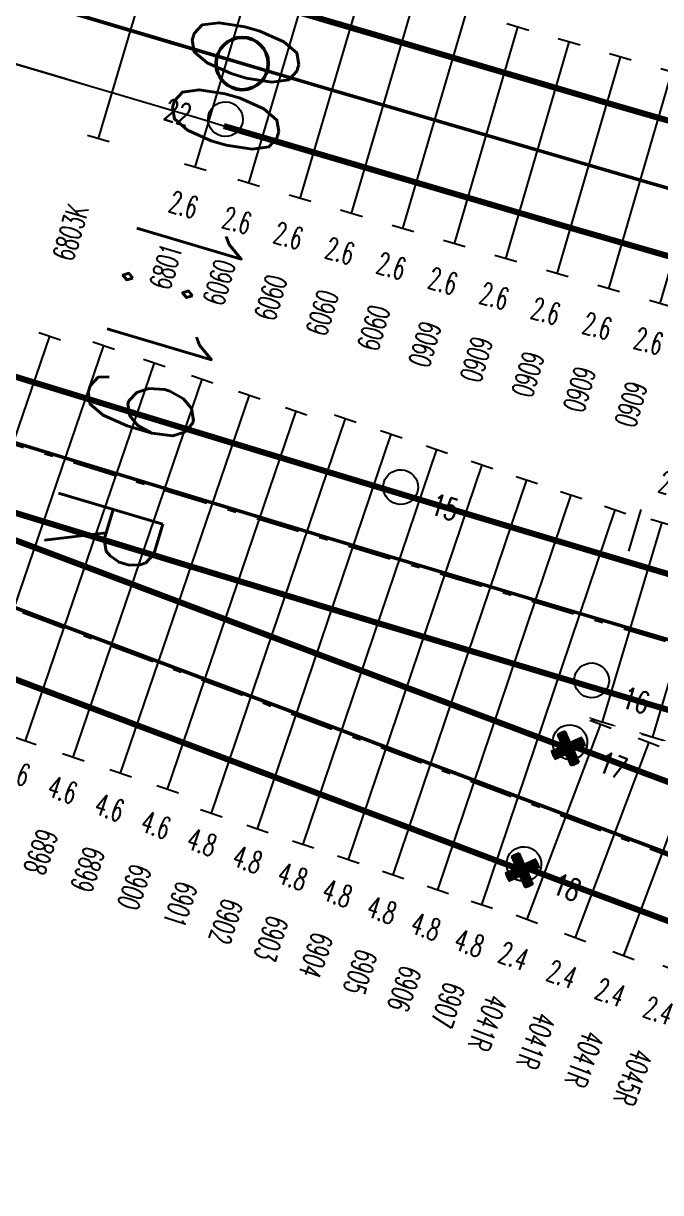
# Model space of a CAD drawing. Extents: x 2687065 to 2691361, y 1253360 to 1255888.
# Drawn here: x 2689275.74 to 2689283.06, y 1254917.14 to 1254930.57 of the extents above; entities that cross this region are included whole.
import ezdxf
from ezdxf.enums import TextEntityAlignment as Align

# ---------------------------------------------------------------- set-up
doc = ezdxf.new("R2010")
doc.units = 0
doc.header["$MEASUREMENT"] = 0
doc.linetypes.add('STRICHPUNKT', pattern=[1, 0.5, -0.25, 0, -0.25])
for name, color, linetype in [('A-GL-0014-_____', 1, 'STRICHPUNKT'), ('A-GL-0015-_____', 1, 'STRICHPUNKT'), ('A-HS-0014-_____', 1, 'STRICHPUNKT'), ('A-N1-0014-_____', 1, 'STRICHPUNKT'), ('BS-TR-A-Gleisstrang-LinieGeometrie', 7, 'Continuous'), ('BS-TR-A-Weiche-Kurzbezeichnung', 7, 'Continuous'), ('BS-TR-A-Weiche-PunktGeometrie', 7, 'Continuous'), ('L-GL-0014-_____', 2, 'Continuous'), ('L-GL-0015-_____', 2, 'Continuous'), ('L-GL-0016-_____', 2, 'Continuous'), ('L-HS-0014-_____', 4, 'Continuous'), ('L-HS-0015-_____', 4, 'Continuous'), ('L-N1-0014-_____', 3, 'Continuous'), ('L-N1-0015-_____', 3, 'Continuous'), ('L-ST-0014-_____', 7, 'Continuous'), ('L-ST-0015-_____', 7, 'Continuous'), ('S-ON-0014-_____', 7, 'Continuous'), ('S-ON-0015-_____', 7, 'Continuous'), ('S-ON-0016-_____', 7, 'Continuous'), ('T-SS-0014-_____', 7, 'Continuous'), ('T-SS-0015-_____', 7, 'Continuous'), ('T-SS-0016-_____', 7, 'Continuous'), ('T-ST', 7, 'Continuous')]:
    doc.layers.add(name, color=color, linetype=linetype)
doc.styles.add('R6', font='simplex.shx', dxfattribs={"width": 0.6})
doc.styles.add('R7', font='simplex.shx', dxfattribs={"width": 0.7})
doc.styles.add('SUPPRIME', font='simplex.shx', dxfattribs={"width": 0.75})

# ---------------------------------------------------------------- blocks, each defined once
blk = doc.blocks.new('WeiVlpSchwelleL')
at = {"color": 7}
for p, q in [((-0.4999999999999905, -0.1300000000000073), (-0.4999999999999832, 0.1299999999999694)), ((0.5000000000000135, -0.130000000000005), (0.5000000000000135, 0.1299999999999717))]:
    blk.add_line(p, q, dxfattribs=at)
at = {"color": 0, "linetype": 'ByBlock', "lineweight": -2}
blk.add_line((-0.4999999999999868, -1.183033536314004e-14), (0.5000000000000118, 4.669396854307774e-15), dxfattribs=at)
at = {"style": 'R6', "width": 0.6}
blk.add_attdef('LAENGE', text='', height=0.25, rotation=89.99999999999999, dxfattribs=at).set_placement((-1.229737067022953, 0.007106245459261308, 6e-06), align=Align.MIDDLE)
at = {"style": 'R6', "width": 0.6, "flags": 1}
for tag, p in [('WVP-SKML', (-5, 0, 2e-06)), ('WVP-SKMR', (3, 0, 2e-06))]:
    blk.add_attdef(tag, text='', height=0.25, rotation=180, dxfattribs=at).set_placement(p, align=Align.MIDDLE_CENTER)
at = {"style": 'R6', "width": 0.6}
blk.add_attdef('BEZEICHNUNG', text='', height=0.25, rotation=180, dxfattribs=at).set_placement((-2.249999999999987, -5.373479439185756e-14, 2), align=Align.MIDDLE_LEFT)
at = {"style": 'R6', "width": 0.6, "flags": 1}
blk.add_attdef('VERSCHIEBUNG', text='', height=0.25, rotation=180, dxfattribs=at).set_placement((-1.470197398034461, -5.373479439185758e-14, 2), align=Align.MIDDLE_LEFT)
for tag, p in [('VERKLINKS', (-0.8749999999999833, -5.426408495180606e-14, 2e-06)), ('VERKRECHTS', (0.8611075787621026, -8.736039560677224e-05, 2e-06))]:
    blk.add_attdef(tag, text='', height=0.25, rotation=180, dxfattribs=at).set_placement(p, align=Align.MIDDLE)
at = {"color": 1, "extrusion": (-1, -6.123233995736769e-17, 1.224646799147353e-16), "style": 'R6', "width": 0.6, "flags": 8}
blk.add_attdef('WVP-ANL', text='', height=0.25, rotation=270, dxfattribs=at).set_placement((1.179971919316135e-14, -7.187955122291877e-15, 0.4999999999999868), align=Align.MIDDLE)
at = {"color": 1, "extrusion": (1, -1.608122649676636e-16, 1.224646799147353e-16), "style": 'R6', "width": 0.6, "flags": 8}
blk.add_attdef('WVP-ANR', text='', height=0.25, rotation=270, dxfattribs=at).set_placement((-1.65451836612779e-14, -4.265120563609635e-14, 0.50000000000001), align=Align.MIDDLE)
blk = doc.blocks.new('st_Norm_a')
at = {"color": 0, "linetype": 'ByBlock', "lineweight": -2}
blk.add_circle((0, 0, 1), 0.2, dxfattribs=at)
at = {"layer": 'T-ST', "color": 0, "linetype": 'ByBlock', "lineweight": -2, "style": 'R7', "width": 0.7}
blk.add_attdef('WVP-STNR', text='', height=0.25, dxfattribs=at).set_placement((0.55, 0), align=Align.MIDDLE)
blk = doc.blocks.new('WeiVlpSchwelleR')
at = {"color": 7}
for p, q in [((-0.4999999999999886, -0.1300000000000048), (-0.4999999999999886, 0.1299999999999719)), ((0.5000000000000153, -0.1300000000000075), (0.5000000000000082, 0.1299999999999692))]:
    blk.add_line(p, q, dxfattribs=at)
at = {"color": 0, "linetype": 'ByBlock', "lineweight": -2}
blk.add_line((0.5000000000000118, -1.201402631621339e-14), (-0.4999999999999868, 4.853087807381139e-15), dxfattribs=at)
at = {"style": 'R6', "width": 0.6}
blk.add_attdef('LAENGE', text='', height=0.25, rotation=90, dxfattribs=at).set_placement((1.229737067022978, 0.007106245459260857, 6e-06), align=Align.MIDDLE)
at = {"style": 'R6', "width": 0.6, "flags": 1}
for tag, p in [('WVP-SKML', (-3, -5.426215032855453e-14, 2e-06)), ('WVP-SKMR', (5, -5.426215032855453e-14, 2e-06))]:
    blk.add_attdef(tag, text='', height=0.25, rotation=180, dxfattribs=at).set_placement(p, align=Align.MIDDLE_CENTER)
for tag, rotation, p in [('VERKLINKS', 180, (-0.8611075787620777, -8.73603956063954e-05, 2e-06)), ('VERKRECHTS', 179.9999999999973, (0.8750000000000082, -5.459328261269093e-14, 2e-06))]:
    blk.add_attdef(tag, text='', height=0.25, rotation=rotation, dxfattribs=at).set_placement(p, align=Align.MIDDLE)
at = {"color": 1, "extrusion": (-1, 1.836970198721029e-16, 1.224646799147353e-16), "style": 'R6', "width": 0.6, "flags": 8}
blk.add_attdef('WVP-ANL', text='', height=0.25, rotation=270, dxfattribs=at).set_placement((1.829950611378862e-14, -6.12323399573665e-17, 0.4999999999999904), align=Align.MIDDLE)
at = {"style": 'R6', "width": 0.6, "flags": 1}
blk.add_attdef('VERSCHIEBUNG', text='', height=0.25, rotation=179.9999999999999, dxfattribs=at).set_placement((1.75503510535756, -5.395683899678261e-14, 2.000000000057511e-06), align=Align.MIDDLE_LEFT)
at = {"color": 1, "extrusion": (1, -1.83697019872103e-16, 3.374459510989179e-32), "style": 'R6', "width": 0.6, "flags": 8}
blk.add_attdef('WVP-ANR', text='', height=0.25, rotation=270, dxfattribs=at).set_placement((-1.90594986648479e-14, -7.137320858570557e-15, 0.5000000000000118), align=Align.MIDDLE)
at = {"style": 'R6', "width": 0.6}
blk.add_attdef('BEZEICHNUNG', text='', height=0.25, rotation=180, dxfattribs=at).set_placement((3.371428571428583, -5.426215032855453e-14, 2.000000000057511e-06), align=Align.MIDDLE_LEFT)
blk = doc.blocks.new('st_Uber64_a')
h = blk.add_hatch()
h.set_pattern_fill('ANSI31', color=256, scale=0.005, style=0)
h.set_pattern_definition([(45, (0, 0), (-0.0004419417382415922, 0.0004419417382415923), [])])
h.paths.add_polyline_path([(0.06760125104088319, -0.001098616752623042), (0.1705706792017962, 0.1044300885599449, 0.1270080198057573), (0.0986982572865551, 0.1739501480556914), (-0.002534797721500573, 0.07020097297878002), (-0.1024459898808733, 0.1717696689096419, 0.127023821148906), (-0.1728007156887562, 0.1006971333129879), (-0.07238456843482519, -0.001384894801681448), (-0.1714750956408546, -0.1029382901303485, 0.1270080198057567), (-0.1002118059956364, -0.1730826217131372), (-0.002248519672441785, -0.07268448453308453), (0.09784055600784583, -0.1744340150316893, 0.1270238211489061), (0.1700609607530255, -0.1052581095581614)])
at = {"color": 7}
for points in [[(-0.102445989880881, 0.1717696689096498), (-0.002534797721500569, 0.07020097297878003)], [(0.09869825728658486, 0.1739501480557219), (-0.002534797721500569, 0.07020097297878003)], [(-0.1728007156888445, 0.1006971333130778), (-0.07238456843482517, -0.001384894801681456)], [(0.1705706792018269, 0.1044300885599765), (0.06760125104088317, -0.001098616752623029)], [(-0.07238456843482517, -0.001384894801681456), (-0.1714750956408178, -0.1029382901303108)], [(-0.002248519672441787, -0.07268448453308451), (-0.100211805995669, -0.1730826217131707)], [(-0.002248519672441787, -0.07268448453308451), (0.09784055600780232, -0.174434015031645)], [(0.06760125104088317, -0.001098616752623029), (0.1700609607530346, -0.1052581095581706)]]:
    blk.add_lwpolyline(points, dxfattribs=at)
at = {"color": 0}
blk.add_circle((0, 0, 1), 0.2, dxfattribs=at)
at = {"layer": 'T-ST', "style": 'R7', "width": 0.7}
blk.add_attdef('WVP-STNR', text='', height=0.25, dxfattribs=at).set_placement((0.55, 0), align=Align.MIDDLE)
blk = doc.blocks.new('st_KlaM_a')
at = {"color": 6, "elevation": 5, "flags": 128}
blk.add_lwpolyline([(0, -0.25), (0, 0.2500000000000002)], dxfattribs=at)
at = {"color": 0, "elevation": 5, "flags": 128}
blk.add_lwpolyline([(0, -0.25), (0, 0.2500000000000002)], dxfattribs=at)

msp = doc.modelspace()

# ---------------------------------------------------------------- linework, layer by layer
at = {"layer": 'A-GL-0014-_____', "extrusion": (0.01856783197649532, 0.07832280268803682, 0.9967551224823394), "elevation": 148676.4978869476, "flags": 128}
msp.add_lwpolyline([(-2327270.607667033, -1835422.054921527, 0.003633421410041515), (-2327283.193510828, -1835421.446566809)], format="xyb", dxfattribs=at)
at = {"layer": 'A-GL-0015-_____', "extrusion": (0.01804329580227478, 0.0724631591215498, 0.9972078670200696), "elevation": 139912.5850883046, "flags": 128}
for points in [[(-2306375.860925438, -1862282.304916803, 0.003607865654043509), (-2306388.834824676, -1862281.695972341, 0.0005778882366978131), (-2306390.938590927, -1862281.614882477, 0.0005640373837236005), (-2306393.04253691, -1862281.538597507, 0.0005501865310880182), (-2306395.146647687, -1862281.467001255, 0.0005363356787352098), (-2306397.2509091, -1862281.399977494, 0.0005224848264887163), (-2306399.355307747, -1862281.337409949, 0.000508633974426861), (-2306401.459830968, -1862281.279182303, 0.0004947831227551143), (-2306403.564466825, -1862281.2251782, 0.0004809322710308942), (-2306405.669204077, -1862281.175281247, 0.0004670814196756011), (-2306407.774032172, -1862281.129375021, 0.0004532305682466667), (-2306409.878941214, -1862281.087343066, 0.0004393797171654458), (-2306411.983921956, -1862281.049068903, 0.000425528866205388), (-2306414.088965773, -1862281.014436027, 0.0004116780155718247), (-2306416.194064645, -1862280.983327911, 0.0003978271650381603), (-2306418.299211137, -1862280.955628012, 0.0003839763143777667), (-2306420.404398384, -1862280.931219766, 0.0003701254642280183), (-2306422.509620063, -1862280.909986597, 0.0003562746139303033), (-2306424.614870382, -1862280.891811915, 0.000342423763905985), (-2306426.720144058, -1862280.87657912, 0.0003285729141444139), (-2306428.825436292, -1862280.864171602, 0.0003147220642029705), (-2306430.93074276, -1862280.85447274, 0.000300871214719114), (-2306433.036059585, -1862280.84736591, 0.0002870203650340875), (-2306435.141383322, -1862280.84273448, 0.0002731695155693189), (-2306437.246710938, -1862280.840461815, 0.0002593186663141821), (-2306439.352039791, -1862280.840431275, 0.0002454678170420386), (-2306441.457367611, -1862280.842526217, 0.0002316169679582705), (-2306443.562692484, -1862280.846629998, 0.000217766119052233), (-2306445.668012826, -1862280.852625972, 0.0002039152698813173), (-2306447.773327372, -1862280.860397492, 0.0001900644212988732), (-2306449.878635147, -1862280.869827912, 0.0001762135724302912), (-2306451.983935457, -1862280.880800585, 0.0001623627236969281), (-2306454.08922786, -1862280.893198865, 0.0001485118746561659), (-2306456.194512154, -1862280.906906107, 0.0001346610261611838), (-2306458.299788353, -1862280.921805665, 0.0001208101782019989), (-2306460.405056668, -1862280.937780896, 0.0001069593294711759), (-2306462.510317494, -1862280.954715158, 9.310848082247697e-05), (-2306464.615571377, -1862280.972491808, 7.925763224524444e-05), (-2306466.720819011, -1862280.990994205, 6.540678372883944e-05), (-2306468.826060446, -1862281.010163099, 6.111675872858242e-05), (-2306471.026168179, -1862281.03068374, 6.111675872858242e-05)], [(-2306375.711487282, -1862280.557766664), (-2306383.991522347, -1862279.588452516, 0.006225960442902095), (-2306396.375575922, -1862278.29479418)]]:
    msp.add_lwpolyline(points, format="xyb", dxfattribs=at)
at = {"layer": 'A-HS-0014-_____', "extrusion": (0.01856783197649532, 0.07832280268803682, 0.9967551224823394), "elevation": 148676.4978869476, "flags": 128}
msp.add_lwpolyline([(-2327270.607667033, -1835422.054921527, -0.0162866445366345), (-2327214.359740658, -1835427.025257246)], format="xyb", dxfattribs=at)
at = {"layer": 'A-N1-0014-_____', "extrusion": (0.01856783197649532, 0.07832280268803682, 0.9967551224823394), "elevation": 148676.4978869476, "flags": 128}
msp.add_lwpolyline([(-2327270.607667033, -1835422.054921527, -0.0005004820583355327), (-2327223.346897644, -1835424.731158233, -0.002643607657813), (-2327214.197048508, -1835425.307344319)], format="xyb", dxfattribs=at)
at = {"layer": 'BS-TR-A-Gleisstrang-LinieGeometrie', "color": 2, "lineweight": 50, "true_color": 0xffff00}
for points in [[(2689256.0977688, 1254936.98098816, 454.098789297836), (2689257.05705801, 1254936.66993249, 454.1058791446119), (2689258.01670838, 1254936.35999285, 454.112968991387), (2689258.97671861, 1254936.05116964, 454.120058838163), (2689259.9370874, 1254935.74346329, 454.127148684938), (2689260.89781345, 1254935.4368742, 454.134238531714), (2689261.85889546, 1254935.1314028, 454.141328378489), (2689262.82033214, 1254934.82704951, 454.1484182252649), (2689263.78212218, 1254934.52381472, 454.15550807204), (2689264.74426427, 1254934.22169885, 454.162597918816), (2689265.70675713, 1254933.92070231, 454.169687765591), (2689266.66959944, 1254933.62082551, 454.176777612366), (2689267.6327899, 1254933.32206885, 454.183867459142), (2689268.59632722, 1254933.02443274, 454.190957305917), (2689269.56021008, 1254932.72791758, 454.1980471526931), (2689270.52443719, 1254932.43252376, 454.205136999468), (2689271.48900723, 1254932.1382517, 454.212226846244), (2689272.4539189, 1254931.84510179, 454.219316693019), (2689273.41917091, 1254931.55307442, 454.226406539795), (2689274.38476193, 1254931.26216999, 454.23349638657), (2689275.35069067, 1254930.9723889, 454.2405862333461), (2689276.31695582, 1254930.68373153, 454.247676080121), (2689277.28355607, 1254930.39619828, 454.254765926897), (2689278.25049011, 1254930.10978953, 454.261855773672)], [(2689278.25044, 1254930.10962, 454.26185), (2689277.28467633, 1254930.39517701, 454.254815004513), (2689276.31892483, 1254930.68077516, 454.247870371212), (2689275.35318549, 1254930.96641443, 454.241016099931), (2689274.38745832, 1254931.25209484, 454.234252190504), (2689273.42174331, 1254931.53781638, 454.22757864277), (2689272.45604048, 1254931.82357905, 454.220995456564), (2689271.49034982, 1254932.10938286, 454.2145026317299), (2689270.52467133, 1254932.39522779, 454.208100168109), (2689269.55900502, 1254932.68111385, 454.201788065549), (2689268.59335088, 1254932.96704104, 454.195566323895), (2689267.62770893, 1254933.25300936, 454.189434942998), (2689266.66207915, 1254933.53901881, 454.1833939227089), (2689265.69646156, 1254933.82506938, 454.177443262883), (2689264.73085615, 1254934.11116108, 454.171582963378), (2689263.76526293, 1254934.39729391, 454.165813024049), (2689262.79968189, 1254934.68346786, 454.160133444759), (2689261.83411305, 1254934.96968294, 454.154544225369), (2689260.86855639, 1254935.25593915, 454.149045365745), (2689259.90301193, 1254935.54223647, 454.143636865755), (2689258.93747966, 1254935.82857493, 454.138318725268), (2689257.97195959, 1254936.1149545, 454.133090944155), (2689257.00645172, 1254936.4013752, 454.1279535222901), (2689256.04095605, 1254936.68783702, 454.122906459549)], [(2689278.25049011, 1254930.10978953, 454.261855773672), (2689279.18011675, 1254929.83558425, 454.268669774008), (2689280.11004936, 1254929.56241837, 454.275483774344), (2689281.04028675, 1254929.29029224, 454.2822977746799), (2689281.97082777, 1254929.0192062, 454.289111775016), (2689282.90167126, 1254928.74916059, 454.295925775352), (2689283.83281606, 1254928.48015573, 454.302739775688), (2689284.76426099, 1254928.21219198, 454.309553776024), (2689285.6960049, 1254927.94526966, 454.3163677763599), (2689286.62804662, 1254927.67938911, 454.323181776697), (2689287.56038499, 1254927.41455065, 454.329995777033), (2689288.49301884, 1254927.15075463, 454.336809777369), (2689289.425947, 1254926.88800137, 454.343623777705), (2689290.35916832, 1254926.6262912, 454.350437778041)], [(2689275.26782487, 1254925.86900111, 454.572238479841), (2689276.22312793, 1254925.57664309, 454.579152882898), (2689277.17875493, 1254925.28534568, 454.586067285954), (2689278.13470469, 1254924.99510923, 454.592981689011), (2689279.09097604, 1254924.70593411, 454.599896092068), (2689280.0475678, 1254924.41782066, 454.606810495125), (2689281.00447879, 1254924.13076926, 454.613724898182), (2689281.96170782, 1254923.84478023, 454.620639301239), (2689282.91925372, 1254923.55985395, 454.627553704296), (2689283.87711532, 1254923.27599076, 454.6344577717221), (2689284.83529142, 1254922.99319102, 454.641257534826), (2689285.79378086, 1254922.71145506, 454.647914705764), (2689286.75258244, 1254922.43078324, 454.654429284943), (2689287.71169499, 1254922.1511759, 454.66080127276), (2689287.71167, 1254922.15109, 454.6608), (2689288.67201147, 1254921.87228661, 454.667035277707), (2689289.63265866, 1254921.59453843, 454.673127691962)], [(2689274.70311217, 1254924.21400918, 454.70271), (2689275.67836215, 1254923.84716578, 454.714793426588), (2689276.65361213, 1254923.48032237, 454.726965861967), (2689277.62886211, 1254923.11347896, 454.739227306403), (2689278.60411209, 1254922.74663556, 454.7515777601629), (2689279.57936207, 1254922.37979215, 454.7640172235201), (2689280.55461205, 1254922.01294874, 454.776545696746), (2689281.52986203, 1254921.64610534, 454.789163180115), (2689282.50511201, 1254921.27926193, 454.801869673902), (2689282.5051, 1254921.27923, 454.80187), (2689283.4765961, 1254920.91494964, 454.81460287031), (2689284.44884603, 1254920.55268601, 454.827204100273), (2689285.4218456, 1254920.19244067, 454.839576236801), (2689286.39559061, 1254919.83421517, 454.851719281703), (2689287.37007688, 1254919.47801106, 454.863633236756), (2689288.34530021, 1254919.12382986, 454.8753181037), (2689289.3212564, 1254918.7716731, 454.886773884245), (2689290.29794125, 1254918.42154231, 454.898000580066), (2689291.27535054, 1254918.07343898, 454.908998192805), (2689292.25348008, 1254917.72736461, 454.91976672407), (2689293.23232565, 1254917.38332071, 454.930306175436), (2689294.21188304, 1254917.04130874, 454.940616548443)]]:
    msp.add_polyline3d(points, dxfattribs=at)
at = {"layer": 'BS-TR-A-Weiche-PunktGeometrie', "color": 2, "lineweight": 50, "true_color": 0xffff00}
msp.add_circle((2689278.25044, 1254930.10962, 454.261855773672), 0.3, dxfattribs=at)
at = {"layer": 'L-GL-0014-_____', "lineweight": 70, "extrusion": (0.01856783197649532, 0.07832280268803682, 0.9967551224823394), "const_width": 0.07, "elevation": 148676.4978869476, "flags": 128}
for points in [[(-2327270.649319825, -1835422.803763998, 0.003633421410041434), (-2327283.224276211, -1835422.195935538, 0.003633421410041434)], [(-2327270.56601424, -1835421.306079058, 0.003633421410041447), (-2327283.162745444, -1835420.697198081, 0.003633421410041447)]]:
    msp.add_lwpolyline(points, format="xyb", dxfattribs=at)
at = {"layer": 'L-GL-0015-_____', "lineweight": 70, "extrusion": (0.01804329580227478, 0.0724631591215498, 0.9972078670200696), "const_width": 0.06999999999999999, "elevation": 139912.5850883046, "flags": 128}
for points in [[(-2306375.820357199, -1862281.556014795, 0.002088977926238065), (-2306383.337548495, -1862281.18029803, 0.002088977926238065)], [(-2306380.672627342, -1862282.808074327, 0.000760682760276793), (-2306383.405750903, -1862282.678746763, 0.00151899202084786), (-2306388.864581361, -1862282.445381802, 0.0005778882366978685), (-2306390.966612087, -1862282.364358837, 0.0002213726297795036), (-2306391.791681806, -1862282.333877219, 0.002088862185547946)], [(-2306383.337548495, -1862281.18029803, 0.001518876280377457), (-2306388.805067991, -1862280.946562881, 0.000577888236697869), (-2306390.910569767, -1862280.865406116, 0.0002214802930002519), (-2306391.737368735, -1862280.834860791, 0.002088977926238065)]]:
    msp.add_lwpolyline(points, format="xyb", dxfattribs=at)
msp.add_lwpolyline([(-2306375.79869159, -1862281.302679685), (-2306383.267058747, -1862280.428384601)], dxfattribs=at)
at = {"layer": 'L-GL-0016-_____', "lineweight": 70, "extrusion": (0.01187098449345872, 0.06030678037094123, 0.9981092986083474), "const_width": 0.07000000000000002, "elevation": 108058.6567406982, "flags": 128}
for points in [[(-2396275.611708371, -1747356.400839468), (-2396275.620210119, -1747356.39941413), (-2396276.417670892, -1747356.265717931, 0.006225960442902277), (-2396288.703952008, -1747354.362861454)], [(-2396275.363691192, -1747354.921485731), (-2396275.37219294, -1747354.920060393), (-2396276.169653713, -1747354.786364194, 0.006225960442902282), (-2396288.492849223, -1747352.877790542)]]:
    msp.add_lwpolyline(points, format="xyb", dxfattribs=at)
at = {"layer": 'L-HS-0014-_____', "extrusion": (0.01856783197649532, 0.07832280268803682, 0.9967551224823394), "elevation": 148676.4978869476, "flags": 128}
msp.add_lwpolyline([(-2327270.566014388, -1835421.306079049, -0.005987783753766868), (-2327249.83054901, -1835422.708703969, -0.005987783753766868)], format="xyb", dxfattribs=at)
at = {"layer": 'L-HS-0015-_____', "lineweight": 70, "extrusion": (0.01804329580227478, 0.0724631591215498, 0.9972078670200696), "const_width": 0.06999999999999999, "elevation": 139912.5850883046, "flags": 128}
msp.add_lwpolyline([(-2306364.290915951, -1862283.758107503, 0.003233817074882811), (-2306375.901493665, -1862283.053818812, 0.001328177314789038), (-2306380.672627342, -1862282.808074327, 0.001328177314789038)], format="xyb", dxfattribs=at)
at = {"layer": 'L-N1-0014-_____', "extrusion": (0.01856783197649532, 0.07832280268803682, 0.9967551224823394), "elevation": 148676.4978869476, "flags": 128}
msp.add_lwpolyline([(-2327270.566014238, -1835421.306079058, -0.0002198027609466917), (-2327249.808611223, -1835422.46981967, -0.0002198027609466917)], format="xyb", dxfattribs=at)
at = {"layer": 'L-N1-0015-_____', "lineweight": 70, "extrusion": (0.01804329580227478, 0.0724631591215498, 0.9972078670200696), "const_width": 0.06999999999999999, "elevation": 139912.5850883046, "flags": 128}
msp.add_lwpolyline([(-2306364.053300787, -1862281.167428573), (-2306375.624282888, -1862279.812853654), (-2306383.09265013, -1862278.938558559)], dxfattribs=at)

# ---------------------------------------------------------------- block references
at = {"layer": 'L-ST-0014-_____', "color": 7, "extrusion": (0.01856783197649532, 0.07832280268803682, 0.9967551224823394)}
ref = msp.add_blockref('st_Norm_a', (-2327270.566014238, -1835421.306079058, 148676.4978869476), dxfattribs=dict(at, rotation=356.8163230074826))
ref.add_attrib('WVP-STNR', '22', dxfattribs={"layer": 'T-ST', "color": 0, "linetype": 'ByBlock', "lineweight": -2, "extrusion": (0.01856783197649532, 0.07832280268803682, 0.9967551224823394), "height": 0.25, "rotation": 176.8163230113751, "style": 'R7', "width": 0.7000000000000001}).set_placement((-2327270.016863094, -1835421.336624439, 148676.4978869476), align=Align.MIDDLE)
at = {"layer": 'L-ST-0015-_____', "color": 7, "extrusion": (0.01804329580227478, 0.0724631591215498, 0.9972078670200696)}
ref = msp.add_blockref('st_Norm_a', (-2306380.672627342, -1862282.808074327, 139912.5850883046), dxfattribs=dict(at, rotation=177.2036972240475))
ref.add_attrib('WVP-STNR', '15', dxfattribs={"layer": 'T-ST', "color": 0, "linetype": 'ByBlock', "lineweight": -2, "extrusion": (0.01804329580227478, 0.0724631591215498, 0.9972078670200696), "height": 0.25, "rotation": 177.2036972230153, "style": 'R7', "width": 0.7}).set_placement((-2306381.221972451, -1862282.781242402, 139912.5850883046), align=Align.MIDDLE)
at = {"layer": 'L-ST-0015-_____', "color": 7, "extrusion": (0.01804329580227478, 0.0724631591215498, 0.9972078670200696), "rotation": 177.378032837285}
msp.add_blockref('st_KlaM_a', (-2306383.405750903, -1862282.678746763, 139912.5850883046), dxfattribs=at)
at = {"layer": 'L-ST-0015-_____', "color": 7, "extrusion": (0.01804329580227478, 0.0724631591215498, 0.9972078670200696)}
ref = msp.add_blockref('st_Norm_a', (-2306383.337548495, -1862281.18029803, 139912.5850883046), dxfattribs=dict(at, rotation=177.3780593629849))
ref.add_attrib('WVP-STNR', '16', dxfattribs={"layer": 'T-ST', "color": 0, "linetype": 'ByBlock', "lineweight": -2, "extrusion": (0.01804329580227478, 0.0724631591215498, 0.9972078670200696), "height": 0.25, "rotation": 177.3780593657545, "style": 'R7', "width": 0.7}).set_placement((-2306383.886972714, -1862281.15513799, 139912.5850883046), align=Align.MIDDLE)
ref = msp.add_blockref('st_Uber64_a', (-2306383.267058747, -1862280.428384601, 139912.5850883046), dxfattribs=dict(at, rotation=173.3229787920021))
ref.add_attrib('WVP-STNR', '17', dxfattribs={"layer": 'T-ST', "extrusion": (0.01804329580227478, 0.0724631591215498, 0.9972078670200696), "height": 0.2499999999999999, "rotation": 173.3229787903591, "style": 'R7', "width": 0.7000000000000001}).set_placement((-2306383.813328295, -1862280.364434775, 139912.5850883046), align=Align.MIDDLE)
ref = msp.add_blockref('st_Uber64_a', (-2306383.09265013, -1862278.938558559, 139912.5850883046), dxfattribs=dict(at, rotation=173.3229787920021))
ref.add_attrib('WVP-STNR', '18', dxfattribs={"layer": 'T-ST', "extrusion": (0.01804329580227478, 0.0724631591215498, 0.9972078670200696), "height": 0.2499999999999999, "rotation": 173.3229787903591, "style": 'R7', "width": 0.7000000000000001}).set_placement((-2306383.638919679, -1862278.874608733, 139912.5850883046), align=Align.MIDDLE)
at = {"layer": 'S-ON-0014-_____', "extrusion": (0.01856783197649532, 0.07832280268803682, 0.9967551224823394)}
ref = msp.add_blockref('WeiVlpSchwelleL', (-2327269.269765173, -1835422.129877409, 148676.4978869476), dxfattribs=dict(at, xscale=2.6, rotation=266.8163081802807))
ref.add_attrib('BEZEICHNUNG', '6803K', dxfattribs={"layer": 'T-SS-0014-_____', "extrusion": (0.01856783197649532, 0.07832280268803682, 0.9967551224823394), "height": 0.25, "rotation": 266.8163081854025, "style": 'R6', "width": 0.6}).set_placement((-2327269.117009838, -1835419.383623403, 148676.4978869476), align=Align.MIDDLE_LEFT)
ref.add_attrib('LAENGE', '2.6', dxfattribs={"layer": 'T-SS-0014-_____', "extrusion": (0.01856783197649532, 0.07832280268803682, 0.9967551224823394), "height": 0.25, "rotation": 176.8163081770675, "style": 'R6', "oblique": 359.9999999999999, "width": 0.6}).set_placement((-2327269.311445877, -1835422.879218191, 148676.4978869476), align=Align.MIDDLE)
ref = msp.add_blockref('WeiVlpSchwelleL', (-2327270.427945303, -1835422.064927862, 148676.4978869476), dxfattribs=dict(at, xscale=2.6, rotation=266.8163284988714))
ref.add_attrib('BEZEICHNUNG', '6801', dxfattribs={"layer": 'T-SS-0014-_____', "extrusion": (0.01856783197649532, 0.07832280268803682, 0.9967551224823394), "height": 0.25, "rotation": 266.816328500823, "style": 'R6', "width": 0.6}).set_placement((-2327270.275218161, -1835419.319163148, 148676.4978869476), align=Align.MIDDLE_LEFT)
ref.add_attrib('LAENGE', '2.6', dxfattribs={"layer": 'T-SS-0014-_____', "extrusion": (0.01856783197649532, 0.07832280268803682, 0.9967551224823394), "height": 0.25, "rotation": 176.8163285030375, "style": 'R6', "width": 0.6}).set_placement((-2327270.324638317, -1835420.317970756, 148676.4978869476), align=Align.MIDDLE)
ref = msp.add_blockref('WeiVlpSchwelleL', (-2327271.066963837, -1835422.029496324, 148676.4978869476), dxfattribs=dict(at, xscale=2.6, rotation=266.8467221548257))
ref.add_attrib('BEZEICHNUNG', '6060', dxfattribs={"layer": 'T-SS-0014-_____', "extrusion": (0.01856783197649532, 0.07832280268803682, 0.9967551224823394), "height": 0.25, "rotation": 266.846722151961, "style": 'R6', "width": 0.6}).set_placement((-2327270.915693755, -1835419.283659956, 148676.4978869476), align=Align.MIDDLE_LEFT)
ref.add_attrib('LAENGE', '2.6', dxfattribs={"layer": 'T-SS-0014-_____', "extrusion": (0.01856783197649532, 0.07832280268803682, 0.9967551224823394), "height": 0.25, "rotation": 176.846722152787, "style": 'R6', "width": 0.6}).set_placement((-2327270.964584094, -1835420.282493637, 148676.4978869476), align=Align.MIDDLE)
ref = msp.add_blockref('WeiVlpSchwelleL', (-2327271.68081598, -1835421.995897063, 148676.4978869476), dxfattribs=dict(at, xscale=2.6, rotation=266.8873493595019))
ref.add_attrib('BEZEICHNUNG', '6060', dxfattribs={"layer": 'T-SS-0014-_____', "extrusion": (0.01856783197649532, 0.07832280268803682, 0.9967551224823394), "height": 0.25, "rotation": 266.8873493483799, "style": 'R6', "width": 0.6}).set_placement((-2327271.531492949, -1835419.249954123, 148676.4978869476), align=Align.MIDDLE_LEFT)
ref.add_attrib('LAENGE', '2.6', dxfattribs={"layer": 'T-SS-0014-_____', "extrusion": (0.01856783197649532, 0.07832280268803682, 0.9967551224823394), "height": 0.25, "rotation": 176.8873493627586, "style": 'R6', "width": 0.6}).set_placement((-2327271.579675025, -1835420.24882222, 148676.4978869476), align=Align.MIDDLE)
ref = msp.add_blockref('WeiVlpSchwelleL', (-2327272.294691794, -1835421.96273308, 148676.4978869476), dxfattribs=dict(at, xscale=2.6, rotation=266.9279765641779))
ref.add_attrib('BEZEICHNUNG', '6060', dxfattribs={"layer": 'T-SS-0014-_____', "extrusion": (0.01856783197649532, 0.07832280268803682, 0.9967551224823394), "height": 0.25, "rotation": 266.9279765767241, "style": 'R6', "width": 0.6}).set_placement((-2327272.147315889, -1835419.216684948, 148676.4978869476), align=Align.MIDDLE_LEFT)
ref.add_attrib('LAENGE', '2.6', dxfattribs={"layer": 'T-SS-0014-_____', "extrusion": (0.01856783197649532, 0.07832280268803682, 0.9967551224823394), "height": 0.25, "rotation": 176.9279765680217, "style": 'R6', "oblique": 359.9999999999999, "width": 0.6}).set_placement((-2327272.194789676, -1835420.215586959, 148676.4978869476), align=Align.MIDDLE)
ref = msp.add_blockref('WeiVlpSchwelleL', (-2327272.908590969, -1835421.930004391, 148676.4978869476), dxfattribs=dict(at, xscale=2.6, rotation=266.968603768854))
ref.add_attrib('BEZEICHNUNG', '6060', dxfattribs={"layer": 'T-SS-0014-_____', "extrusion": (0.01856783197649532, 0.07832280268803682, 0.9967551224823394), "height": 0.25, "rotation": 266.9686037693303, "style": 'R6', "width": 0.6}).set_placement((-2327272.763162265, -1835419.183852448, 148676.4978869476), align=Align.MIDDLE_LEFT)
ref.add_attrib('LAENGE', '2.6', dxfattribs={"layer": 'T-SS-0014-_____', "extrusion": (0.01856783197649532, 0.07832280268803682, 0.9967551224823394), "height": 0.25, "rotation": 176.9686037708765, "style": 'R6', "oblique": 359.9999999999999, "width": 0.6}).set_placement((-2327272.80992774, -1835420.182787871, 148676.4978869476), align=Align.MIDDLE)
ref = msp.add_blockref('WeiVlpSchwelleL', (-2327273.522513196, -1835421.897711013, 148676.4978869476), dxfattribs=dict(at, xscale=2.6, rotation=267.0092309735301))
ref.add_attrib('BEZEICHNUNG', '6060', dxfattribs={"layer": 'T-SS-0014-_____', "extrusion": (0.01856783197649532, 0.07832280268803682, 0.9967551224823394), "height": 0.25, "rotation": 87.00923097974275, "style": 'R6', "width": 0.6}).set_placement((-2327273.405119299, -1835419.650775617, 148676.4978869476), align=Align.MIDDLE_LEFT)
ref.add_attrib('LAENGE', '2.6', dxfattribs={"layer": 'T-SS-0014-_____', "extrusion": (0.01856783197649532, 0.07832280268803682, 0.9967551224823394), "height": 0.25, "rotation": 177.0092309766078, "style": 'R6', "oblique": 359.9999999999999, "width": 0.6}).set_placement((-2327273.425088907, -1835420.150424972, 148676.4978869476), align=Align.MIDDLE)
ref = msp.add_blockref('WeiVlpSchwelleL', (-2327274.136458169, -1835421.865852962, 148676.4978869476), dxfattribs=dict(at, xscale=2.599999999999999, rotation=267.0498581782061))
ref.add_attrib('BEZEICHNUNG', '6060', dxfattribs={"layer": 'T-SS-0014-_____', "extrusion": (0.01856783197649532, 0.07832280268803682, 0.9967551224823394), "height": 0.25, "rotation": 87.0498581696657, "style": 'R6', "width": 0.6}).set_placement((-2327274.020657554, -1835419.61883489, 148676.4978869476), align=Align.MIDDLE_LEFT)
ref.add_attrib('LAENGE', '2.6', dxfattribs={"layer": 'T-SS-0014-_____', "extrusion": (0.01856783197649532, 0.07832280268803682, 0.9967551224823394), "height": 0.25, "rotation": 177.0498581822069, "style": 'R6', "oblique": 359.9999999999999, "width": 0.6}).set_placement((-2327274.040272866, -1835420.118498279, 148676.4978869476), align=Align.MIDDLE)
ref = msp.add_blockref('WeiVlpSchwelleL', (-2327274.750425576, -1835421.834430255, 148676.4978869476), dxfattribs=dict(at, xscale=2.6, rotation=267.0904853828822))
ref.add_attrib('BEZEICHNUNG', '6060', dxfattribs={"layer": 'T-SS-0014-_____', "extrusion": (0.01856783197649532, 0.07832280268803682, 0.9967551224823394), "height": 0.25, "rotation": 87.09048538514165, "style": 'R6', "width": 0.6}).set_placement((-2327274.636218303, -1835419.587330635, 148676.4978869476), align=Align.MIDDLE_LEFT)
ref.add_attrib('LAENGE', '2.6', dxfattribs={"layer": 'T-SS-0014-_____', "extrusion": (0.01856783197649532, 0.07832280268803682, 0.9967551224823394), "height": 0.25, "rotation": 177.0904853855626, "style": 'R6', "oblique": 359.9999999999999, "width": 0.6}).set_placement((-2327274.65547931, -1835420.087007808, 148676.4978869476), align=Align.MIDDLE)
ref = msp.add_blockref('WeiVlpSchwelleL', (-2327275.364415111, -1835421.803442906, 148676.4978869476), dxfattribs=dict(at, xscale=2.6, rotation=267.1311125875583))
ref.add_attrib('BEZEICHNUNG', '6060', dxfattribs={"layer": 'T-SS-0014-_____', "extrusion": (0.01856783197649532, 0.07832280268803682, 0.9967551224823394), "height": 0.25, "rotation": 87.13111259164937, "style": 'R6', "width": 0.6}).set_placement((-2327275.251801236, -1835419.55626287, 148676.4978869476), align=Align.MIDDLE_LEFT)
ref.add_attrib('LAENGE', '2.6', dxfattribs={"layer": 'T-SS-0014-_____', "extrusion": (0.01856783197649532, 0.07832280268803682, 0.9967551224823394), "height": 0.25, "rotation": 177.1311125910347, "style": 'R6', "oblique": 359.9999999999999, "width": 0.6}).set_placement((-2327275.270707928, -1835420.055953574, 148676.4978869476), align=Align.MIDDLE)
ref = msp.add_blockref('WeiVlpSchwelleL', (-2327275.978426463, -1835421.772890932, 148676.4978869476), dxfattribs=dict(at, xscale=2.6, rotation=267.1717397922344))
ref.add_attrib('BEZEICHNUNG', '6060', dxfattribs={"layer": 'T-SS-0014-_____', "extrusion": (0.01856783197649532, 0.07832280268803682, 0.9967551224823394), "height": 0.25, "rotation": 87.17173978771201, "style": 'R6', "width": 0.6}).set_placement((-2327275.867406044, -1835419.525631608, 148676.4978869476), align=Align.MIDDLE_LEFT)
ref.add_attrib('LAENGE', '2.6', dxfattribs={"layer": 'T-SS-0014-_____', "extrusion": (0.01856783197649532, 0.07832280268803682, 0.9967551224823394), "height": 0.25, "rotation": 177.1717397965971, "style": 'R6', "oblique": 359.9999999999999, "width": 0.6}).set_placement((-2327275.88595841, -1835420.025335594, 148676.4978869476), align=Align.MIDDLE)
at = {"layer": 'S-ON-0015-_____', "extrusion": (0.01804329580227478, 0.0724631591215498, 0.9972078670200696)}
ref = msp.add_blockref('WeiVlpSchwelleR', (-2306376.154959976, -1862281.399839487, 139912.5850883046), dxfattribs=dict(at, xscale=4.399999999999999, rotation=85.11286852507887))
ref.add_attrib('BEZEICHNUNG', '6895', dxfattribs={"layer": 'T-SS-0015-_____', "extrusion": (0.01804329580227478, 0.0724631591215498, 0.9972078670200696), "height": 0.25, "rotation": 85.11286852639218, "style": 'R6', "width": 0.6}).set_placement((-2306375.887593356, -1862278.272890701, 139912.5850883046), align=Align.MIDDLE_LEFT)
ref.add_attrib('LAENGE', '4.4', dxfattribs={"layer": 'T-SS-0015-_____', "extrusion": (0.01804329580227478, 0.0724631591215498, 0.9972078670200696), "height": 0.25, "rotation": 175.1128685173758, "style": 'R6', "width": 0.6}).set_placement((-2306375.936260574, -1862278.770564507, 139912.5850883046), align=Align.MIDDLE)
ref = msp.add_blockref('WeiVlpSchwelleR', (-2306376.775213858, -1862281.347006099, 139912.5850883046), dxfattribs=dict(at, xscale=4.599999999999999, rotation=85.14204699601333))
ref.add_attrib('BEZEICHNUNG', '6896', dxfattribs={"layer": 'T-SS-0015-_____', "extrusion": (0.01804329580227478, 0.0724631591215498, 0.9972078670200696), "height": 0.25, "rotation": 85.1420469894181, "style": 'R6', "width": 0.6}).set_placement((-2306376.507774144, -1862278.200324678, 139912.5850883046), align=Align.MIDDLE_LEFT)
ref.add_attrib('LAENGE', '4.6', dxfattribs={"layer": 'T-SS-0015-_____', "extrusion": (0.01804329580227478, 0.0724631591215498, 0.9972078670200696), "height": 0.25, "rotation": 175.1420469893816, "style": 'R6', "width": 0.6}).set_placement((-2306376.555958023, -1862278.69804195, 139912.5850883046), align=Align.MIDDLE)
ref = msp.add_blockref('WeiVlpSchwelleR', (-2306377.388511509, -1862281.294984578, 139912.5850883046), dxfattribs=dict(at, xscale=4.599999999999999, rotation=85.16133846478934))
ref.add_attrib('BEZEICHNUNG', '6897', dxfattribs={"layer": 'T-SS-0015-_____', "extrusion": (0.01804329580227478, 0.0724631591215498, 0.9972078670200696), "height": 0.25, "rotation": 85.16133845355068, "style": 'R6', "width": 0.6}).set_placement((-2306377.120472904, -1862278.128622561, 139912.5850883046), align=Align.MIDDLE_LEFT)
ref.add_attrib('LAENGE', '4.6', dxfattribs={"layer": 'T-SS-0015-_____', "extrusion": (0.01804329580227478, 0.0724631591215498, 0.9972078670200696), "height": 0.25, "rotation": 175.1613384645177, "style": 'R6', "width": 0.6}).set_placement((-2306377.168543839, -1862278.626351589, 139912.5850883046), align=Align.MIDDLE)
ref = msp.add_blockref('WeiVlpSchwelleR', (-2306377.966452364, -1862281.246154617, 139912.5850883046), dxfattribs=dict(at, xscale=4.599999999999999, rotation=85.17980382854718))
ref.add_attrib('BEZEICHNUNG', '6898', dxfattribs={"layer": 'T-SS-0015-_____', "extrusion": (0.01804329580227478, 0.0724631591215498, 0.9972078670200696), "height": 0.25, "rotation": 85.17980381980695, "style": 'R6', "width": 0.6}).set_placement((-2306377.697861269, -1862278.061053305, 139912.5850883046), align=Align.MIDDLE_LEFT)
ref.add_attrib('LAENGE', '4.6', dxfattribs={"layer": 'T-SS-0015-_____', "extrusion": (0.01804329580227478, 0.0724631591215498, 0.9972078670200696), "height": 0.25, "rotation": 175.1798038251246, "style": 'R6', "oblique": 359.9999999999999, "width": 0.6}).set_placement((-2306377.745824776, -1862278.558793513, 139912.5850883046), align=Align.MIDDLE)
ref = msp.add_blockref('WeiVlpSchwelleR', (-2306378.538429971, -1862281.198013015, 139912.5850883046), dxfattribs=dict(at, xscale=4.6, rotation=85.19805254274225))
ref.add_attrib('BEZEICHNUNG', '6899', dxfattribs={"layer": 'T-SS-0015-_____', "extrusion": (0.01804329580227478, 0.0724631591215498, 0.9972078670200696), "height": 0.25, "rotation": 85.19805254152323, "style": 'R6', "width": 0.6}).set_placement((-2306378.269287101, -1862277.994182016, 139912.5850883046), align=Align.MIDDLE_LEFT)
ref.add_attrib('LAENGE', '4.6', dxfattribs={"layer": 'T-SS-0015-_____', "extrusion": (0.01804329580227478, 0.0724631591215498, 0.9972078670200696), "height": 0.25, "rotation": 175.1980525416193, "style": 'R6', "oblique": 359.9999999999999, "width": 0.6}).set_placement((-2306378.317145995, -1862278.491933132, 139912.5850883046), align=Align.MIDDLE)
ref = msp.add_blockref('WeiVlpSchwelleL', (-2306383.625936391, -1862282.018017221, 139912.5850883046), dxfattribs=dict(at, xscale=2.399999999999999, rotation=87.39396156286762))
ref.add_attrib('BEZEICHNUNG', '6041L', dxfattribs={"layer": 'T-SS-0015-_____', "extrusion": (0.01804329580227478, 0.0724631591215498, 0.9972078670200696), "height": 0.25, "rotation": 87.39396154907563, "style": 'R6', "width": 0.6}).set_placement((-2306383.746427307, -1862284.665276547, 139912.5850883046), align=Align.MIDDLE_LEFT)
ref.add_attrib('LAENGE', '2.4', dxfattribs={"layer": 'T-SS-0015-_____', "extrusion": (0.01804329580227478, 0.0724631591215498, 0.9972078670200696), "height": 0.25, "rotation": 177.3939615678003, "style": 'R6', "oblique": 359.9999999999999, "width": 0.6}).set_placement((-2306383.707079042, -1862283.666021473, 139912.5850883046), align=Align.MIDDLE)
ref.add_attrib('WVP-ANR', 'Z', dxfattribs={"layer": 'T-SS-0015-_____', "color": 1, "extrusion": (-0.284819074687632, -0.9556741878546597, 0.07459853458626227), "height": 0.2999999999999999, "rotation": 270.1950847661909, "style": 'R6', "width": 0.6}).set_placement((2218834.336195163, 147468.2713199169, -1965222.088473643), align=Align.MIDDLE)
ref = msp.add_blockref('WeiVlpSchwelleR', (-2306379.105440297, -1862281.150470529, 139912.5850883046), dxfattribs=dict(at, xscale=4.6, rotation=85.2161359283998))
ref.add_attrib('BEZEICHNUNG', '6900', dxfattribs={"layer": 'T-SS-0015-_____', "extrusion": (0.01804329580227478, 0.0724631591215498, 0.9972078670200696), "height": 0.25, "rotation": 85.2161359255829, "style": 'R6', "width": 0.6}).set_placement((-2306378.835746763, -1862277.927892113, 139912.5850883046), align=Align.MIDDLE_LEFT)
ref.add_attrib('LAENGE', '4.6', dxfattribs={"layer": 'T-SS-0015-_____', "extrusion": (0.01804329580227478, 0.0724631591215498, 0.9972078670200696), "height": 0.25, "rotation": 175.2161359315074, "style": 'R6', "oblique": 359.9999999999999, "width": 0.6}).set_placement((-2306378.883503518, -1862278.4256539, 139912.5850883046), align=Align.MIDDLE)
ref = msp.add_blockref('WeiVlpSchwelleR', (-2306379.666984615, -1862281.103563959, 139912.5850883046), dxfattribs=dict(at, xscale=4.799999999999999, rotation=85.23404327966165))
ref.add_attrib('BEZEICHNUNG', '6901', dxfattribs={"layer": 'T-SS-0015-_____', "extrusion": (0.01804329580227478, 0.0724631591215498, 0.9972078670200696), "height": 0.25, "rotation": 85.23404328875154, "style": 'R6', "width": 0.6}).set_placement((-2306379.396742562, -1862277.862241838, 139912.5850883046), align=Align.MIDDLE_LEFT)
ref.add_attrib('LAENGE', '4.8', dxfattribs={"layer": 'T-SS-0015-_____', "extrusion": (0.01804329580227478, 0.0724631591215498, 0.9972078670200696), "height": 0.25, "rotation": 175.2340432777289, "style": 'R6', "width": 0.6}).set_placement((-2306379.444112235, -1862278.360037034, 139912.5850883046), align=Align.MIDDLE)
ref = msp.add_blockref('WeiVlpSchwelleL', (-2306384.225258311, -1862281.990939062, 139912.5850883046), dxfattribs=dict(at, xscale=2.4, rotation=87.43215864677997))
ref.add_attrib('BEZEICHNUNG', '6041L', dxfattribs={"layer": 'T-SS-0015-_____', "extrusion": (0.01804329580227478, 0.0724631591215498, 0.9972078670200696), "height": 0.25, "rotation": 87.43215864991936, "style": 'R6', "width": 0.6}).set_placement((-2306384.343984365, -1862284.638278127, 139912.5850883046), align=Align.MIDDLE_LEFT)
ref.add_attrib('LAENGE', '2.4', dxfattribs={"layer": 'T-SS-0015-_____', "extrusion": (0.01804329580227478, 0.0724631591215498, 0.9972078670200696), "height": 0.25, "rotation": 177.4321586393219, "style": 'R6', "oblique": 359.9999999999999, "width": 0.6}).set_placement((-2306384.305302279, -1862283.638997043, 139912.5850883046), align=Align.MIDDLE)
ref.add_attrib('WVP-ANR', 'Z', dxfattribs={"layer": 'T-SS-0015-_____', "color": 1, "extrusion": (-0.2841800721796151, -0.9558642215097615, 0.07460078158790723), "height": 0.2999999999999999, "rotation": 270.1922273308941, "style": 'R6', "width": 0.6}).set_placement((2220151.932549904, 147362.0100854175, -1963742.106580813), align=Align.MIDDLE)
ref = msp.add_blockref('WeiVlpSchwelleR', (-2306380.22306244, -1862281.057288161, 139912.5850883046), dxfattribs=dict(at, xscale=4.799999999999999, rotation=85.25177509124264))
ref.add_attrib('BEZEICHNUNG', '6902', dxfattribs={"layer": 'T-SS-0015-_____', "extrusion": (0.01804329580227478, 0.0724631591215498, 0.9972078670200696), "height": 0.25, "rotation": 85.25177508517447, "style": 'R6', "width": 0.6}).set_placement((-2306379.952274295, -1862277.797231209, 139912.5850883046), align=Align.MIDDLE_LEFT)
ref.add_attrib('LAENGE', '4.8', dxfattribs={"layer": 'T-SS-0015-_____', "extrusion": (0.01804329580227478, 0.0724631591215498, 0.9972078670200696), "height": 0.25, "rotation": 175.2517750990387, "style": 'R6', "width": 0.6}).set_placement((-2306379.999541637, -1862278.295036919, 139912.5850883046), align=Align.MIDDLE)
ref = msp.add_blockref('WeiVlpSchwelleR', (-2306380.774669889, -1862281.011555572, 139912.5850883046), dxfattribs=dict(at, xscale=4.799999999999999, rotation=85.26936330802235))
ref.add_attrib('BEZEICHNUNG', '6903', dxfattribs={"layer": 'T-SS-0015-_____', "extrusion": (0.01804329580227478, 0.0724631591215498, 0.9972078670200696), "height": 0.25, "rotation": 85.2693633118146, "style": 'R6', "width": 0.6}).set_placement((-2306380.503337341, -1862277.732743738, 139912.5850883046), align=Align.MIDDLE_LEFT)
ref.add_attrib('LAENGE', '4.8', dxfattribs={"layer": 'T-SS-0015-_____', "extrusion": (0.01804329580227478, 0.0724631591215498, 0.9972078670200696), "height": 0.25, "rotation": 175.2693633156765, "style": 'R6', "oblique": 359.9999999999999, "width": 0.6}).set_placement((-2306380.550504583, -1862278.230559752, 139912.5850883046), align=Align.MIDDLE)
ref = msp.add_blockref('WeiVlpSchwelleR', (-2306381.320809949, -1862280.966444229, 139912.5850883046), dxfattribs=dict(at, xscale=4.799999999999999, rotation=85.28677624816031))
ref.add_attrib('BEZEICHNUNG', '6904', dxfattribs={"layer": 'T-SS-0015-_____', "extrusion": (0.01804329580227478, 0.0724631591215498, 0.9972078670200696), "height": 0.25, "rotation": 85.28677624668802, "style": 'R6', "width": 0.6}).set_placement((-2306381.048935903, -1862277.66889595, 139912.5850883046), align=Align.MIDDLE_LEFT)
ref.add_attrib('LAENGE', '4.8', dxfattribs={"layer": 'T-SS-0015-_____', "extrusion": (0.01804329580227478, 0.0724631591215498, 0.9972078670200696), "height": 0.25, "rotation": 175.2867762491811, "style": 'R6', "width": 0.6}).set_placement((-2306381.096005467, -1862278.166722039, 139912.5850883046), align=Align.MIDDLE)
ref = msp.add_blockref('WeiVlpSchwelleR', (-2306381.862478798, -1862280.921867265, 139912.5850883047), dxfattribs=dict(at, xscale=4.799999999999999, rotation=85.30404561183538))
ref.add_attrib('BEZEICHNUNG', '6905', dxfattribs={"layer": 'T-SS-0015-_____', "extrusion": (0.01804329580227478, 0.0724631591215498, 0.9972078670200696), "height": 0.25, "rotation": 85.3040455996252, "style": 'R6', "width": 0.6}).set_placement((-2306381.590065385, -1862277.605571354, 139912.5850883046), align=Align.MIDDLE_LEFT)
ref.add_attrib('LAENGE', '4.8', dxfattribs={"layer": 'T-SS-0015-_____', "extrusion": (0.01804329580227478, 0.0724631591215498, 0.9972078670200696), "height": 0.25, "rotation": 175.3040456207488, "style": 'R6', "width": 0.6}).set_placement((-2306381.637039528, -1862278.10340731, 139912.5850883046), align=Align.MIDDLE)
ref = msp.add_blockref('WeiVlpSchwelleR', (-2306382.399177719, -1862280.877861409, 139912.5850883046), dxfattribs=dict(at, xscale=4.799999999999998, rotation=85.32115559329057))
ref.add_attrib('BEZEICHNUNG', '6906', dxfattribs={"layer": 'T-SS-0015-_____', "extrusion": (0.01804329580227478, 0.0724631591215498, 0.9972078670200696), "height": 0.25, "rotation": 85.32115558654661, "style": 'R6', "width": 0.6}).set_placement((-2306382.126227776, -1862277.542828223, 139912.5850883046), align=Align.MIDDLE_LEFT)
ref.add_attrib('LAENGE', '4.8', dxfattribs={"layer": 'T-SS-0015-_____', "extrusion": (0.01804329580227478, 0.0724631591215498, 0.9972078670200696), "height": 0.25, "rotation": 175.3211555942209, "style": 'R6', "oblique": 359.9999999999999, "width": 0.6}).set_placement((-2306382.173108857, -1862278.040673829, 139912.5850883046), align=Align.MIDDLE)
ref = msp.add_blockref('WeiVlpSchwelleR', (-2306382.931404645, -1862280.834381559, 139912.5850883046), dxfattribs=dict(at, xscale=4.799999999999999, rotation=85.33812210256905))
ref.add_attrib('BEZEICHNUNG', '6907', dxfattribs={"layer": 'T-SS-0015-_____', "extrusion": (0.01804329580227478, 0.0724631591215498, 0.9972078670200696), "height": 0.25, "rotation": 85.33812211395421, "style": 'R6', "width": 0.6}).set_placement((-2306382.657920707, -1862277.480608319, 139912.5850883046), align=Align.MIDDLE_LEFT)
ref.add_attrib('LAENGE', '4.8', dxfattribs={"layer": 'T-SS-0015-_____', "extrusion": (0.01804329580227478, 0.0724631591215498, 0.9972078670200696), "height": 0.25, "rotation": 175.3381220945583, "style": 'R6', "width": 0.6}).set_placement((-2306382.704711013, -1862277.978463366, 139912.5850883046), align=Align.MIDDLE)
at = {"layer": 'S-ON-0016-_____', "extrusion": (0.01187098449345872, 0.06030678037094123, 0.9981092986083474)}
ref = msp.add_blockref('WeiVlpSchwelleL', (-2396275.717724259, -1747355.521202821, 108058.6567406982), dxfattribs=dict(at, xscale=2.4, rotation=80.48273565289728))
ref.add_attrib('BEZEICHNUNG', '4041R', dxfattribs={"layer": 'T-SS-0016-_____', "extrusion": (0.01187098449345872, 0.06030678037094123, 0.9981092986083474), "height": 0.2500000000000001, "rotation": 80.48273565026635, "style": 'R6', "width": 0.6}).set_placement((-2396275.36223297, -1747353.400795798, 108058.6567406982), align=Align.MIDDLE_LEFT)
ref.add_attrib('LAENGE', '2.4', dxfattribs={"layer": 'T-SS-0016-_____', "extrusion": (0.01187098449345872, 0.06030678037094123, 0.9981092986083474), "height": 0.2500000000000001, "rotation": 170.4827356522359, "style": 'R6', "width": 0.6}).set_placement((-2396275.450949634, -1747353.892911248, 108058.6567406982), align=Align.MIDDLE)
ref = msp.add_blockref('WeiVlpSchwelleL', (-2396276.300968882, -1747355.423421066, 108058.6567406982), dxfattribs=dict(at, xscale=2.4, rotation=80.48551222030638))
ref.add_attrib('BEZEICHNUNG', '4041R', dxfattribs={"layer": 'T-SS-0016-_____', "extrusion": (0.01187098449345872, 0.06030678037094123, 0.9981092986083474), "height": 0.2500000000000001, "rotation": 80.48551222840945, "style": 'R6', "width": 0.6}).set_placement((-2396275.945580349, -1747353.302996818, 108058.6567406981), align=Align.MIDDLE_LEFT)
ref.add_attrib('LAENGE', '2.4', dxfattribs={"layer": 'T-SS-0016-_____', "extrusion": (0.01187098449345872, 0.06030678037094123, 0.9981092986083474), "height": 0.2500000000000001, "rotation": 170.4855122230258, "style": 'R6', "width": 0.6}).set_placement((-2396276.034273166, -1747353.795116567, 108058.6567406982), align=Align.MIDDLE)
ref = msp.add_blockref('WeiVlpSchwelleL', (-2396276.8843877, -1747355.325993256, 108058.6567406982), dxfattribs=dict(at, xscale=2.4, rotation=80.5532793260416))
ref.add_attrib('BEZEICHNUNG', '4041R', dxfattribs={"layer": 'T-SS-0016-_____', "extrusion": (0.01187098449345872, 0.06030678037094123, 0.9981092986083474), "height": 0.2500000000000001, "rotation": 80.5532793187049, "style": 'R6', "width": 0.6}).set_placement((-2396276.531507366, -1747353.205150153, 108058.6567406982), align=Align.MIDDLE_LEFT)
ref.add_attrib('LAENGE', '2.4', dxfattribs={"layer": 'T-SS-0016-_____', "extrusion": (0.01187098449345872, 0.06030678037094123, 0.9981092986083474), "height": 0.2500000000000001, "rotation": 170.5532793305456, "style": 'R6', "width": 0.6}).set_placement((-2396276.619618062, -1747353.69737446, 108058.6567406982), align=Align.MIDDLE)
ref = msp.add_blockref('WeiVlpSchwelleL', (-2396277.476069522, -1747355.278587164, 108058.6567406982), dxfattribs=dict(at, xscale=2.4, rotation=80.62104643177682))
ref.add_attrib('BEZEICHNUNG', '4045R', dxfattribs={"layer": 'T-SS-0016-_____', "extrusion": (0.01187098449345872, 0.06030678037094123, 0.9981092986083474), "height": 0.2500000000000001, "rotation": 80.62104642694644, "style": 'R6', "width": 0.6}).set_placement((-2396277.117549703, -1747353.107996567, 108058.6567406982), align=Align.MIDDLE_LEFT)
ref.add_attrib('LAENGE', '2.4', dxfattribs={"layer": 'T-SS-0016-_____', "extrusion": (0.01187098449345872, 0.06030678037094123, 0.9981092986083474), "height": 0.2500000000000001, "rotation": 170.6210464285411, "style": 'R6', "width": 0.6}).set_placement((-2396277.205230912, -1747353.600300068, 108058.6567406982), align=Align.MIDDLE)

# ---------------------------------------------------------------- texts
at = {"layer": 'BS-TR-A-Weiche-Kurzbezeichnung', "color": 2, "lineweight": 50, "true_color": 0xffff00, "style": 'SUPPRIME', "width": 0.75}
msp.add_text('BSD 14 EW VI 900 1:19 R', height=1.25, rotation=253.533875822335, dxfattribs=at).set_placement((2689280.70705097, 1254940.62602865, 454.261855773672))

doc.saveas('drawing.dxf')
